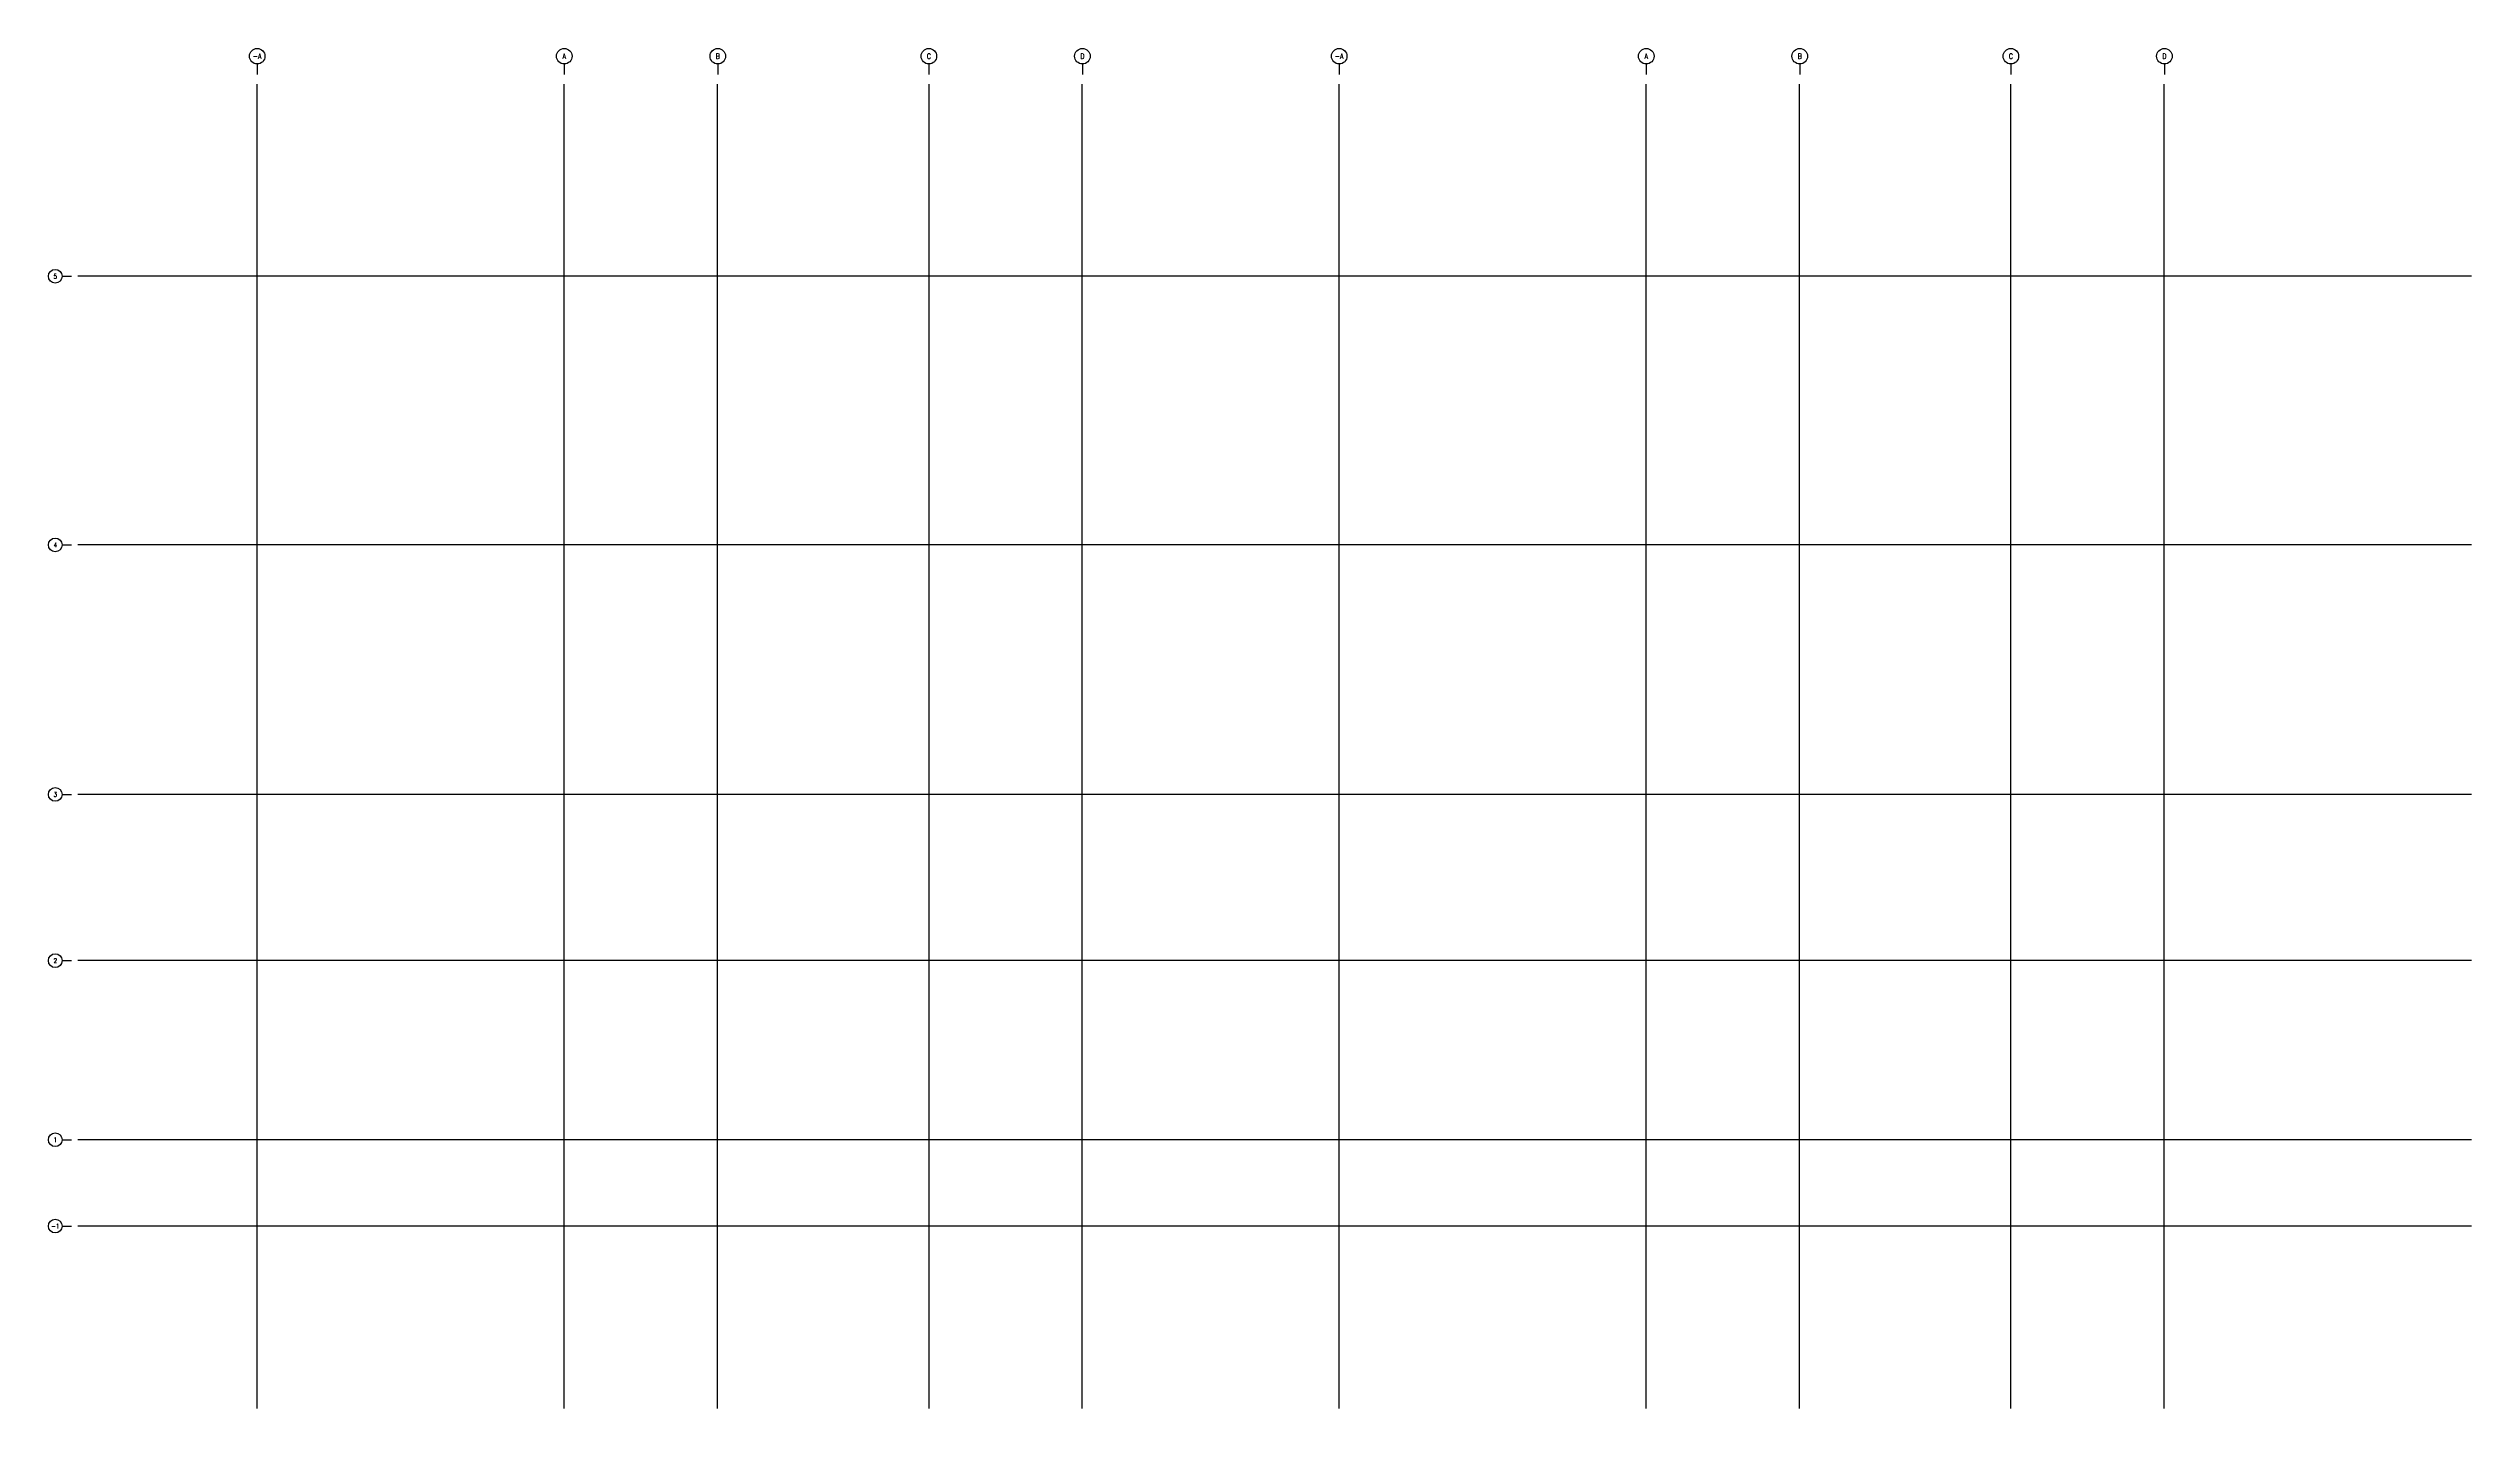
# Model space of a CAD drawing. Header units: millimetres. Extents: x -7797 to 69171, y -35663 to 7549.
import ezdxf
from ezdxf.enums import TextEntityAlignment as Align

# ---------------------------------------------------------------- set-up
doc = ezdxf.new("R2010")
doc.units = ezdxf.units.MM
doc.header["$MEASUREMENT"] = 0
doc.layers.get('0').update_dxf_attribs({"linetype": 'CONTINUOUS'})
doc.layers.add('Architectural_Plan_Dim', color=2, linetype='CONTINUOUS')
doc.layers.add('GRID', color=131, linetype='CONTINUOUS')
doc.styles.add('ROMANS80', font='romans.shx', dxfattribs={"width": 0.8})

# ---------------------------------------------------------------- blocks, each defined once
blk = doc.blocks.new('Gridline')
blk.add_line((0, -21), (0, -70))
blk.add_circle((0, 15), 36)
at = {"color": 5, "style": 'ROMANS80', "width": 0.8}
blk.add_attdef('GRID', text='', height=24, dxfattribs=at).set_placement((0, 15), align=Align.MIDDLE)
blk = doc.blocks.new('Gridline-Left')
blk.add_line((-49, 0), (0, 0))
blk.add_circle((-85, 0), 36)
at = {"color": 5, "style": 'ROMANS80', "width": 0.8}
blk.add_attdef('GRID', text='', height=24, dxfattribs=at).set_placement((-85, 0), align=Align.MIDDLE)

msp = doc.modelspace()

# ---------------------------------------------------------------- linework, layer by layer
at = {"layer": 'GRID'}
for p, q in [((-1170, -35663), (-1170, 6419)), ((8583, -35663), (8583, 6419)), ((13460, -35663), (13460, 6419)), ((20166, 6419), (20166, -35663)), ((25043, -35663), (25043, 6419)), ((33199, -35663), (33199, 6419)), ((42952, -35663), (42952, 6419)), ((47829, -35663), (47829, 6419)), ((54535, -35663), (54535, 6419)), ((59411, -35663), (59411, 6419)), ((69171, 310), (-6865, 310)), ((69171, -8225), (-6865, -8225)), ((69171, -16150), (-6865, -16150)), ((69171, -21433), (-6865, -21433)), ((69171, -27122), (-6865, -27122)), ((69171, -29866), (-6865, -29866))]:
    msp.add_line(p, q, dxfattribs=at)

# ---------------------------------------------------------------- block references
at = {"layer": 'Architectural_Plan_Dim'}
for name, p, xscale, yscale, zscale, values in [('Gridline', (-1167, 7200), 6.857999999733874, 6.858000000011089, 6.858000000000001, {'GRID': '-A'}), ('Gridline', (8587, 7200), 6.857999999733874, 6.858000000011089, 6.858000000000001, {'GRID': 'A'}), ('Gridline', (13464, 7200), 6.857999999733874, 6.858000000011089, 6.858000000000001, {'GRID': 'B'}), ('Gridline', (20169, 7200), 6.857999999733874, 6.858000000011089, 6.858000000000001, {'GRID': 'C'}), ('Gridline', (25046, 7200), 6.857999999733874, 6.858000000011089, 6.858000000000001, {'GRID': 'D'}), ('Gridline', (33202, 7200), 6.857999999733874, 6.858000000011089, 6.858000000000001, {'GRID': '-A'}), ('Gridline', (42956, 7200), 6.857999999733874, 6.858000000011089, 6.858000000000001, {'GRID': 'A'}), ('Gridline', (47832, 7200), 6.857999999733874, 6.858000000011089, 6.858000000000001, {'GRID': 'B'}), ('Gridline', (54538, 7200), 6.857999999733874, 6.858000000011089, 6.858000000000001, {'GRID': 'C'}), ('Gridline', (59415, 7200), 6.857999999733874, 6.858000000011089, 6.858000000000001, {'GRID': 'D'}), ('Gridline-Left', (-7062, 310), 6.096000000133063, 6.096000000133063, 6.096000000000001, {'GRID': '5'}), ('Gridline-Left', (-7062, -8225), 6.096000000133063, 6.096000000133063, 6.096000000000001, {'GRID': '4'}), ('Gridline-Left', (-7062, -16150), 6.096000000133063, 6.096000000133063, 6.096000000000001, {'GRID': '3'}), ('Gridline-Left', (-7062, -21433), 6.096000000133063, 6.096000000133063, 6.096000000000001, {'GRID': '2'}), ('Gridline-Left', (-7062, -27122), 6.096000000133063, 6.096000000133063, 6.096000000000001, {'GRID': '1'}), ('Gridline-Left', (-7062, -29866), 6.096000000133063, 6.096000000133063, 6.096000000000001, {'GRID': '-1'})]:
    msp.add_blockref(name, p, dxfattribs=dict(at, xscale=xscale, yscale=yscale, zscale=zscale)).add_auto_attribs(values)

doc.saveas('drawing.dxf')
